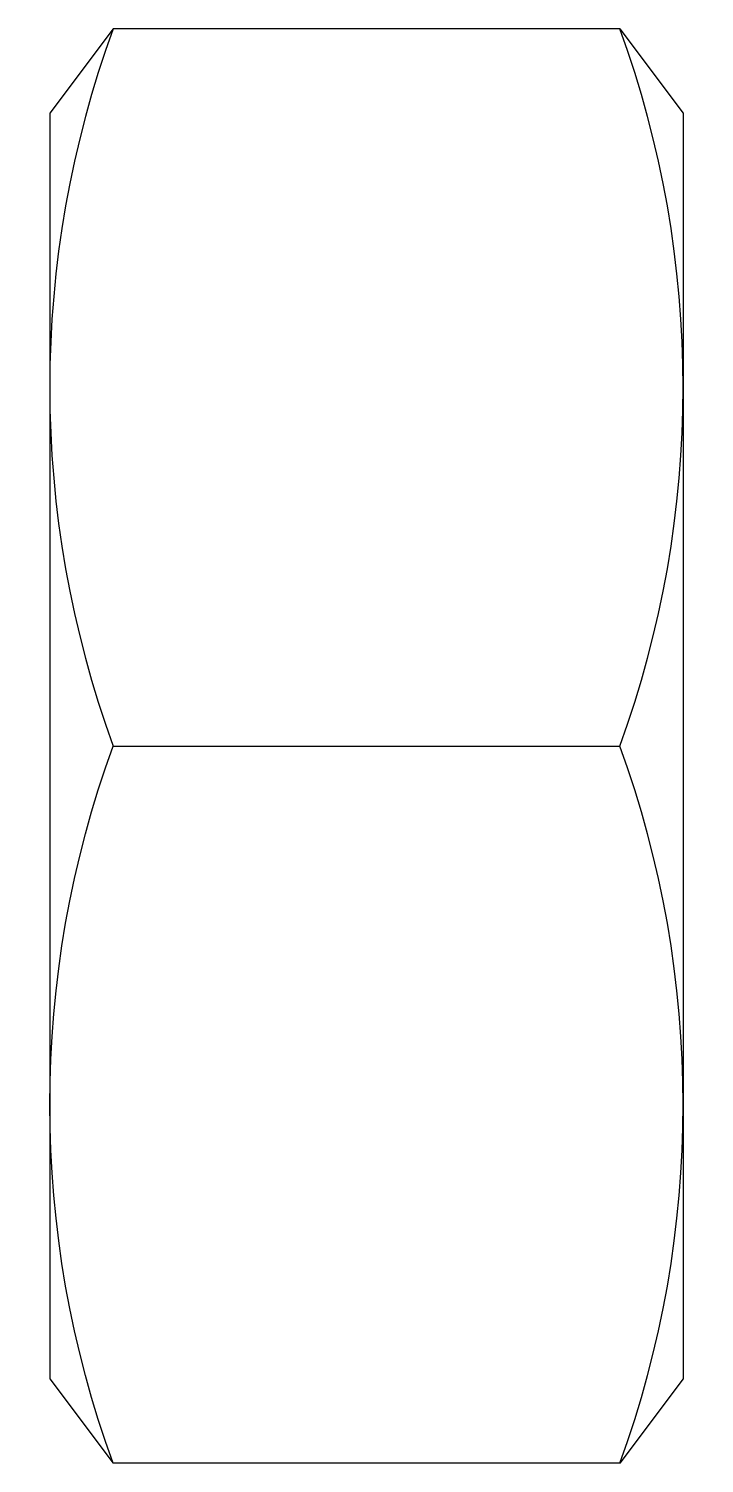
# Model space of a CAD drawing. Header units: millimetres. Extents: x -0.3 to 7.8, y 0 to 17.
import ezdxf

# ---------------------------------------------------------------- set-up
doc = ezdxf.new("R2010")
doc.units = ezdxf.units.MM

# ---------------------------------------------------------------- blocks, each defined once
blk = doc.blocks.new('eku10')
at = {"color": 5}
blk.add_line((53937.853, -17418.724), (53931.853, -17418.724), dxfattribs=at)
blk.add_lwpolyline([(53937.853, -17401.724), (53938.603, -17402.724), (53938.603, -17417.724), (53937.853, -17418.724, 0.176471), (53937.853, -17410.224, 0.176471), (53937.853, -17401.724), (53931.853, -17401.724), (53931.103, -17402.724), (53931.103, -17417.724), (53931.853, -17418.724, -0.176471), (53931.853, -17410.224), (53937.853, -17410.224)], format="xyb", dxfattribs=at)
blk.add_arc((53943.519, -17405.974), 12.417, 159.984, 200.016, dxfattribs=at)

msp = doc.modelspace()

# ---------------------------------------------------------------- block references
msp.add_blockref('eku10', (-53931.103, 17418.724))

doc.saveas('drawing.dxf')
